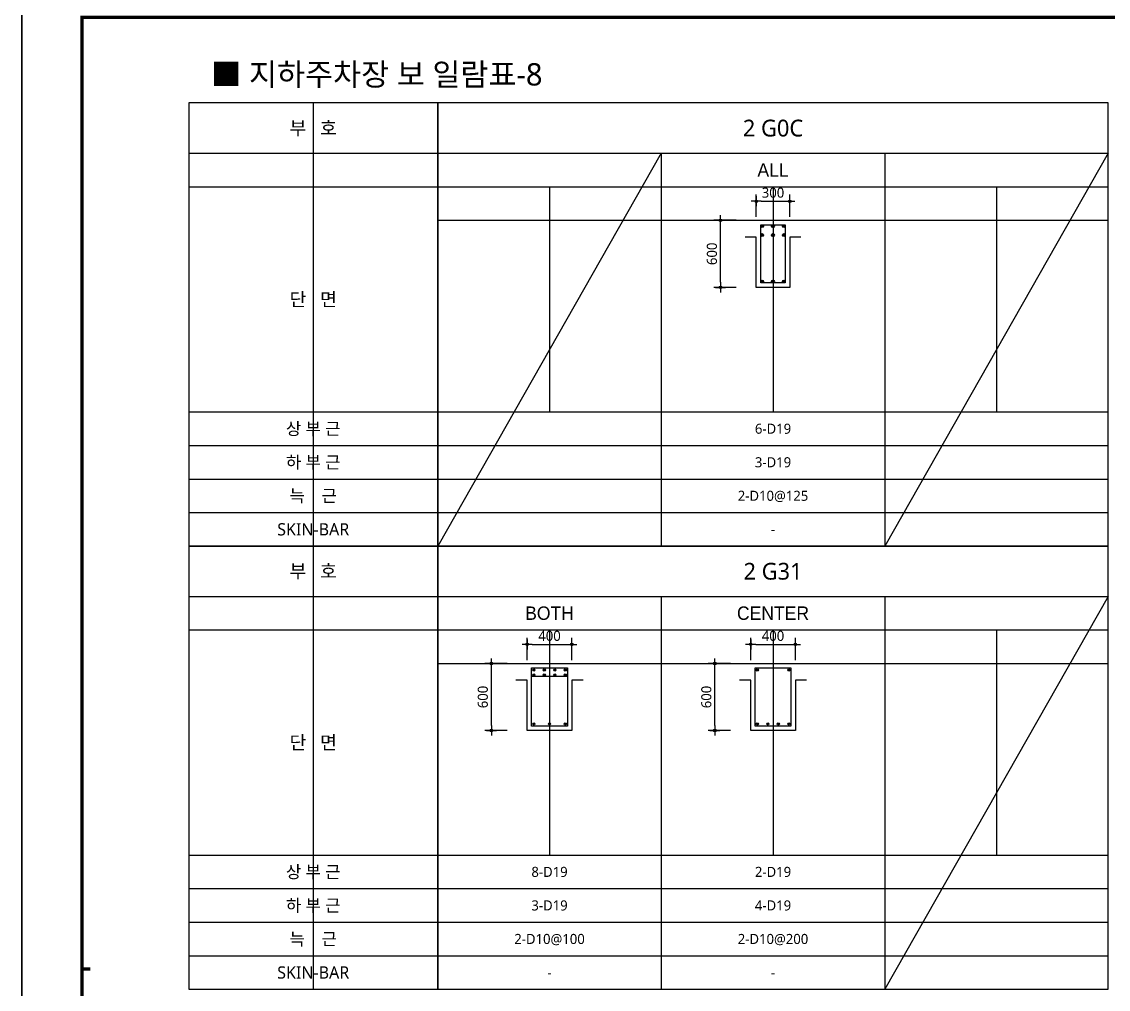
# Model space of a CAD drawing. Header units: millimetres. Extents: x 0 to 252030, y -124740 to 196020.
# Drawn here: x 75630 to 85353, y 133430 to 142086 of the extents above; entities that cross this region are included whole.
import ezdxf
from ezdxf.enums import TextEntityAlignment as Align

# ---------------------------------------------------------------- set-up
doc = ezdxf.new("R2010")
doc.units = ezdxf.units.MM
doc.header["$LTSCALE"] = 30
doc.layers.get('DEFPOINTS').update_dxf_attribs({"color": 142})
for name, color, linetype in [('0-SEC1', 3, 'Continuous'), ('CON', 2, 'Continuous'), ('DIM', 7, 'Continuous'), ('ETC', 7, 'Continuous'), ('S-철근', 3, 'Continuous'), ('SHEET', 7, 'Continuous'), ('TEXT', 6, 'Continuous'), ('TXT', 3, 'Continuous'), ('XR-FORM_(도룡동)$0$Sheet', 7, 'Continuous')]:
    doc.layers.add(name, color=color, linetype=linetype)
doc.styles.get("Standard").update_dxf_attribs({"font": 'malgun.ttf'})
doc.styles.add('돋움', font='Dotum.ttf')
doc.styles.add('맑은 고딕', font='malgun.ttf')
doc.dimstyles.new('30NDIM', dxfattribs={"dimscale": 50, "dimtxt": 3, "dimasz": 1.5, "dimexe": 2, "dimexo": 6, "dimgap": 1, "dimtad": 1, "dimdec": 0, "dimrnd": 0.25, "dimzin": 0, "dimdsep": 46, "dimtxsty": 'Standard', "dimblk": 'Z_DOT', "dimcen": 5, "dimclrd": 256, "dimclre": 256, "dimclrt": 3, "dimadec": 0, "dimazin": 0, "dimtm": 1e-09, "dimtfac": 1, "dimtdec": 0, "dimtix": 1, "dimtmove": 2, "dimatfit": 1, "dimldrblk": 'Z_DOT', "dimfxl": 1, "dimtolj": 1, "dimtzin": 0, "dimarcsym": 0})

# ---------------------------------------------------------------- blocks, each defined once
blk = doc.blocks.new('XR-FORM_(도룡동)$0$S')
at = {"layer": 'XR-FORM_(도룡동)$0$Sheet', "const_width": 100}
blk.add_lwpolyline([(1850, 57950), (82250, 57950), (82250, 1200), (1850, 1200)], close=True, dxfattribs=at)
at = {"layer": 'XR-FORM_(도룡동)$0$Sheet', "linetype": 'Continuous', "const_width": 100}
blk.add_lwpolyline([(2100, 29575), (1850, 29575)], dxfattribs=at)
blk = doc.blocks.new('XR-FORM_(도룡동)', base_point=(101.33, -56114.51))
at = {"layer": 'DEFPOINTS'}
blk.add_lwpolyline([(0, 0), (420, 0), (420, 297), (0, 297)], close=True, dxfattribs=at)
at = {"xscale": 0.005, "yscale": 0.005, "zscale": 0.005}
blk.add_blockref('XR-FORM_(도룡동)$0$S', (-0.25, 0), dxfattribs=at)
blk = doc.blocks.new('*U160')
at = {"layer": 'DEFPOINTS'}
for p, q in [((-1114.5, 5286), (-1114.5, 1321.5)), ((-2229, 4536), (0, 4536))]:
    blk.add_line(p, q, dxfattribs=at)
at = {"layer": 'SHEET'}
blk.add_line((-2229, 4836), (0, 4836), dxfattribs=at)
at = {"layer": 'SHEET', "color": 6}
for p, q in [((-2229, 2521.5), (0, 2521.5)), ((-2229, 2221.5), (0, 2221.5)), ((-2229, 1921.5), (0, 1921.5)), ((-2229, 1621.5), (0, 1621.5))]:
    blk.add_line(p, q, dxfattribs=at)
at = {"layer": 'SHEET'}
blk.add_lwpolyline([(0, 5286), (-2229, 5286), (-2229, 1321.5), (0, 1321.5)], close=True, dxfattribs=at)
at = {"layer": 'TXT', "style": '맑은 고딕'}
for s, height, p in [('부   호', 120, (-1114.5, 5061)), ('단   면', 120, (-1114.5, 3528.7)), ('상 부 근', 110, (-1114.5, 2371.5)), ('하 부 근', 110, (-1114.5, 2071.5)), ('늑    근', 110, (-1114.5, 1771.5)), ('SKIN-BAR', 110, (-1114.5, 1471.5))]:
    blk.add_text(s, height=height, dxfattribs=at).set_placement(p, align=Align.MIDDLE_CENTER)
blk = doc.blocks.new('4등분')
at = {"layer": 'DEFPOINTS'}
for p, q in [((1000, 3214.5), (1000, 1200)), ((3000, 3214.5), (3000, 1200)), ((5000, 3214.5), (5000, 1200)), ((0, 2914.5), (6000, 2914.5))]:
    blk.add_line(p, q, dxfattribs=at)
at = {"layer": 'SHEET'}
blk.add_line((0, 3514.5), (6000, 3514.5), dxfattribs=at)
at = {"layer": 'SHEET', "color": 6}
for p, q in [((2000, 3514.5), (2000, 0)), ((4000, 3514.5), (4000, 0)), ((0, 3214.5), (6000, 3214.5)), ((0, 1200), (6000, 1200)), ((0, 900), (6000, 900)), ((0, 600), (6000, 600)), ((0, 300), (6000, 300))]:
    blk.add_line(p, q, dxfattribs=at)
at = {"layer": 'SHEET'}
blk.add_lwpolyline([(6000, 3964.5), (0, 3964.5), (0, 0), (6000, 0)], close=True, dxfattribs=at)
blk = doc.blocks.new('Z_DOT')
at = {"layer": 'DIM', "color": 0}
for p, q in [((-1, 0), (1, 0)), ((0, -1), (0, 1))]:
    blk.add_line(p, q, dxfattribs=at)
for radius in [0.25, 0.125]:
    blk.add_circle((0, 0), radius, dxfattribs=at)
blk = doc.blocks.new('*D360')
at = {"layer": 'DEFPOINTS', "color": 0, "transparency": 16777216}
for p in [(80553, 136515.2), (80153, 136195), (80553, 136195)]:
    blk.add_point(p, dxfattribs=at)
at = {"layer": 'DIM', "lineweight": -2, "transparency": 16777216}
for p, q in [((80153, 136375), (80153, 136575.2)), ((80198, 136515.2), (80508, 136515.2)), ((80553, 136375), (80553, 136575.2))]:
    blk.add_line(p, q, dxfattribs=at)
at = {"layer": 'DIM', "lineweight": -2, "transparency": 16777216, "xscale": 45, "yscale": 45, "zscale": 45, "rotation": 180}
blk.add_blockref('Z_DOT', (80153, 136515.2), dxfattribs=at)
at = {"layer": 'DIM', "lineweight": -2, "transparency": 16777216, "xscale": 45, "yscale": 45, "zscale": 45}
blk.add_blockref('Z_DOT', (80553, 136515.2), dxfattribs=at)
at = {"layer": 'DIM', "color": 3, "transparency": 16777216, "insert": (80353, 136591.6), "char_height": 90, "attachment_point": 5}
blk.add_mtext('\\A1;400', dxfattribs=at)
blk = doc.blocks.new('*D361')
at = {"layer": 'DEFPOINTS', "color": 0, "transparency": 16777216}
for p in [(79832.8, 136345), (80153, 136345), (80153, 135745)]:
    blk.add_point(p, dxfattribs=at)
at = {"layer": 'DIM', "lineweight": -2, "transparency": 16777216}
for p, q in [((79973, 136345), (79772.8, 136345)), ((79832.8, 135790), (79832.8, 136300)), ((79973, 135745), (79772.8, 135745))]:
    blk.add_line(p, q, dxfattribs=at)
at = {"layer": 'DIM', "lineweight": -2, "transparency": 16777216, "xscale": 45, "yscale": 45, "zscale": 45}
for p, rotation in [((79832.8, 136345), 90), ((79832.8, 135745), 270)]:
    blk.add_blockref('Z_DOT', p, dxfattribs=dict(at, rotation=rotation))
at = {"layer": 'DIM', "color": 3, "transparency": 16777216, "insert": (79756.4, 136045), "char_height": 90, "attachment_point": 5, "rotation": 90}
blk.add_mtext('\\A1;600', dxfattribs=at)
blk = doc.blocks.new('*D362')
at = {"layer": 'DEFPOINTS', "color": 0, "transparency": 16777216}
for p in [(82553, 136515.2), (82153, 136195), (82553, 136195)]:
    blk.add_point(p, dxfattribs=at)
at = {"layer": 'DIM', "lineweight": -2, "transparency": 16777216}
for p, q in [((82153, 136375), (82153, 136575.2)), ((82198, 136515.2), (82508, 136515.2)), ((82553, 136375), (82553, 136575.2))]:
    blk.add_line(p, q, dxfattribs=at)
at = {"layer": 'DIM', "lineweight": -2, "transparency": 16777216, "xscale": 45, "yscale": 45, "zscale": 45, "rotation": 180}
blk.add_blockref('Z_DOT', (82153, 136515.2), dxfattribs=at)
at = {"layer": 'DIM', "lineweight": -2, "transparency": 16777216, "xscale": 45, "yscale": 45, "zscale": 45}
blk.add_blockref('Z_DOT', (82553, 136515.2), dxfattribs=at)
at = {"layer": 'DIM', "color": 3, "transparency": 16777216, "insert": (82353, 136591.6), "char_height": 90, "attachment_point": 5}
blk.add_mtext('\\A1;400', dxfattribs=at)
blk = doc.blocks.new('*D363')
at = {"layer": 'DEFPOINTS', "color": 0, "transparency": 16777216}
for p in [(81832.8, 136345), (82153, 136345), (82153, 135745)]:
    blk.add_point(p, dxfattribs=at)
at = {"layer": 'DIM', "lineweight": -2, "transparency": 16777216}
for p, q in [((81973, 136345), (81772.8, 136345)), ((81832.8, 135790), (81832.8, 136300)), ((81973, 135745), (81772.8, 135745))]:
    blk.add_line(p, q, dxfattribs=at)
at = {"layer": 'DIM', "lineweight": -2, "transparency": 16777216, "xscale": 45, "yscale": 45, "zscale": 45}
for p, rotation in [((81832.8, 136345), 90), ((81832.8, 135745), 270)]:
    blk.add_blockref('Z_DOT', p, dxfattribs=dict(at, rotation=rotation))
at = {"layer": 'DIM', "color": 3, "transparency": 16777216, "insert": (81756.4, 136045), "char_height": 90, "attachment_point": 5, "rotation": 90}
blk.add_mtext('\\A1;600', dxfattribs=at)
blk = doc.blocks.new('*D1159')
at = {"layer": 'DEFPOINTS', "color": 0, "transparency": 16777216}
for p in [(82503, 140479.7), (82203, 140159.5), (82503, 140159.5)]:
    blk.add_point(p, dxfattribs=at)
at = {"layer": 'DIM', "lineweight": -2, "transparency": 16777216}
for p, q in [((82203, 140339.5), (82203, 140539.7)), ((82503, 140339.5), (82503, 140539.7)), ((82248, 140479.7), (82458, 140479.7))]:
    blk.add_line(p, q, dxfattribs=at)
at = {"layer": 'DIM', "lineweight": -2, "transparency": 16777216, "xscale": 45, "yscale": 45, "zscale": 45, "rotation": 180}
blk.add_blockref('Z_DOT', (82203, 140479.7), dxfattribs=at)
at = {"layer": 'DIM', "lineweight": -2, "transparency": 16777216, "xscale": 45, "yscale": 45, "zscale": 45}
blk.add_blockref('Z_DOT', (82503, 140479.7), dxfattribs=at)
at = {"layer": 'DIM', "color": 3, "transparency": 16777216, "insert": (82353, 140556.1), "char_height": 90, "attachment_point": 5}
blk.add_mtext('\\A1;300', dxfattribs=at)
blk = doc.blocks.new('*D1160')
at = {"layer": 'DEFPOINTS', "color": 0, "transparency": 16777216}
for p in [(81882.8, 140309.5), (82203, 140309.5), (82203, 139709.5)]:
    blk.add_point(p, dxfattribs=at)
at = {"layer": 'DIM', "lineweight": -2, "transparency": 16777216}
for p, q in [((82023, 140309.5), (81822.8, 140309.5)), ((81882.8, 139754.5), (81882.8, 140264.5)), ((82023, 139709.5), (81822.8, 139709.5))]:
    blk.add_line(p, q, dxfattribs=at)
at = {"layer": 'DIM', "lineweight": -2, "transparency": 16777216, "xscale": 45, "yscale": 45, "zscale": 45}
for p, rotation in [((81882.8, 140309.5), 90), ((81882.8, 139709.5), 270)]:
    blk.add_blockref('Z_DOT', p, dxfattribs=dict(at, rotation=rotation))
at = {"layer": 'DIM', "color": 3, "transparency": 16777216, "insert": (81806.4, 140009.5), "char_height": 90, "attachment_point": 5, "rotation": 90}
blk.add_mtext('\\A1;600', dxfattribs=at)

msp = doc.modelspace()

# ---------------------------------------------------------------- hatches: boundary and pattern name
at = {"layer": 'S-철근'}
h = msp.add_hatch(color=256, dxfattribs=at)
edge = h.paths.add_edge_path()
edge.add_arc((80212.08013, 136285.91992), 9.55, 0, 180)
edge.add_arc((80212.08013, 136285.91992), 9.55, 180, 360)
h = msp.add_hatch(color=256, dxfattribs=at)
edge = h.paths.add_edge_path()
edge.add_arc((80212.08013, 136241.81992), 9.55, 0, 180)
edge.add_arc((80212.08013, 136241.81992), 9.55, 180, 360)
h = msp.add_hatch(color=256, dxfattribs=at)
edge = h.paths.add_edge_path()
edge.add_arc((80306.0268, 136285.91992), 9.55, 0, 180)
edge.add_arc((80306.0268, 136285.91992), 9.55, 180, 360)
h = msp.add_hatch(color=256, dxfattribs=at)
edge = h.paths.add_edge_path()
edge.add_arc((80306.0268, 136241.81992), 9.55, 0, 180)
edge.add_arc((80306.0268, 136241.81992), 9.55, 180, 360)
h = msp.add_hatch(color=256, dxfattribs=at)
edge = h.paths.add_edge_path()
edge.add_arc((80399.97347, 136285.91992), 9.55, 0, 180)
edge.add_arc((80399.97347, 136285.91992), 9.55, 180, 360)
h = msp.add_hatch(color=256, dxfattribs=at)
edge = h.paths.add_edge_path()
edge.add_arc((80399.97347, 136241.81992), 9.55, 0, 180)
edge.add_arc((80399.97347, 136241.81992), 9.55, 180, 360)
h = msp.add_hatch(color=256, dxfattribs=at)
edge = h.paths.add_edge_path()
edge.add_arc((80493.92013, 136285.91992), 9.55, 0, 180)
edge.add_arc((80493.92013, 136285.91992), 9.55, 180, 360)
h = msp.add_hatch(color=256, dxfattribs=at)
edge = h.paths.add_edge_path()
edge.add_arc((80493.92013, 136241.81992), 9.55, 0, 180)
edge.add_arc((80493.92013, 136241.81992), 9.55, 180, 360)
h = msp.add_hatch(color=256, dxfattribs=at)
edge = h.paths.add_edge_path()
edge.add_arc((82212.08013, 136285.91992), 9.55, 0, 180)
edge.add_arc((82212.08013, 136285.91992), 9.55, 180, 360)
h = msp.add_hatch(color=256, dxfattribs=at)
edge = h.paths.add_edge_path()
edge.add_arc((82493.92013, 136285.91992), 9.55, 0, 180)
edge.add_arc((82493.92013, 136285.91992), 9.55, 180, 360)
h = msp.add_hatch(color=256, dxfattribs=at)
edge = h.paths.add_edge_path()
edge.add_arc((80212.08013, 135804.07992), 9.55, 0, 180)
edge.add_arc((80212.08013, 135804.07992), 9.55, 180, 360)
h = msp.add_hatch(color=256, dxfattribs=at)
edge = h.paths.add_edge_path()
edge.add_arc((80353.00013, 135804.07992), 9.55, 0, 180)
edge.add_arc((80353.00013, 135804.07992), 9.55, 180, 360)
h = msp.add_hatch(color=256, dxfattribs=at)
edge = h.paths.add_edge_path()
edge.add_arc((80493.92013, 135804.07992), 9.55, 0, 180)
edge.add_arc((80493.92013, 135804.07992), 9.55, 180, 360)
h = msp.add_hatch(color=256, dxfattribs=at)
edge = h.paths.add_edge_path()
edge.add_arc((82212.08013, 135804.07992), 9.55, 0, 180)
edge.add_arc((82212.08013, 135804.07992), 9.55, 180, 360)
h = msp.add_hatch(color=256, dxfattribs=at)
edge = h.paths.add_edge_path()
edge.add_arc((82306.0268, 135804.07992), 9.55, 0, 180)
edge.add_arc((82306.0268, 135804.07992), 9.55, 180, 360)
h = msp.add_hatch(color=256, dxfattribs=at)
edge = h.paths.add_edge_path()
edge.add_arc((82399.97347, 135804.07992), 9.55, 0, 180)
edge.add_arc((82399.97347, 135804.07992), 9.55, 180, 360)
h = msp.add_hatch(color=256, dxfattribs=at)
edge = h.paths.add_edge_path()
edge.add_arc((82493.92013, 135804.07992), 9.55, 0, 180)
edge.add_arc((82493.92013, 135804.07992), 9.55, 180, 360)

# ---------------------------------------------------------------- linework, layer by layer
at = {"layer": 'CON', "color": 8}
for p, q in [((82103.00013, 140309.49992), (82603.00013, 140309.49992)), ((80053.00013, 136344.99992), (80653.00013, 136344.99992)), ((82053.00013, 136344.99992), (82653.00013, 136344.99992))]:
    msp.add_line(p, q, dxfattribs=at)
for points in [[(82603.00013, 140159.49992), (82503.00013, 140159.49992), (82503.00013, 139709.49992), (82203.00013, 139709.49992), (82203.00013, 140159.49992), (82103.00013, 140159.49992)], [(80653.00013, 136194.99992), (80553.00013, 136194.99992), (80553.00013, 135744.99992), (80153.00013, 135744.99992), (80153.00013, 136194.99992), (80053.00013, 136194.99992)], [(82653.00013, 136194.99992), (82553.00013, 136194.99992), (82553.00013, 135744.99992), (82153.00013, 135744.99992), (82153.00013, 136194.99992), (82053.00013, 136194.99992)]]:
    msp.add_lwpolyline(points, dxfattribs=at)
at = {"layer": 'ETC', "color": 8}
msp.add_line((80193.00013, 136232.26992), (80513.00013, 136232.26992), dxfattribs=at)
at = {"layer": 'S-철근', "const_width": 12.5}
for points in [[(82248.75013, 140257.49992, 1), (82261.25013, 140257.49992, 1)], [(82346.25013, 140257.49992, 1), (82358.75013, 140257.49992, 1)], [(82443.75013, 140257.49992, 1), (82456.25013, 140257.49992, 1)], [(82248.75013, 140177.49992, 1), (82261.25013, 140177.49992, 1)], [(82346.25013, 140177.49992, 1), (82358.75013, 140177.49992, 1)], [(82443.75013, 140177.49992, 1), (82456.25013, 140177.49992, 1)], [(82248.75013, 139761.49992, 1), (82261.25013, 139761.49992, 1)], [(82346.25013, 139761.49992, -1), (82358.75013, 139761.49992, -1)], [(82443.75013, 139761.49992, 1), (82456.25013, 139761.49992, 1)]]:
    msp.add_lwpolyline(points, format="xyb", close=True, dxfattribs=at)
at = {"layer": 'S-철근'}
for points in [[(82243.00013, 139749.49992), (82243.00013, 140269.49992), (82463.00013, 140269.49992), (82463.00013, 139749.49992), (82243.00013, 139749.49992)], [(80193.00013, 135784.99992), (80193.00013, 136304.99992), (80513.00013, 136304.99992), (80513.00013, 135784.99992), (80193.00013, 135784.99992)], [(82193.00013, 135784.99992), (82193.00013, 136304.99992), (82513.00013, 136304.99992), (82513.00013, 135784.99992), (82193.00013, 135784.99992)]]:
    msp.add_lwpolyline(points, dxfattribs=at)
for centre, radius in [((82255.00013, 140257.49992), 12.5), ((82352.50013, 140257.49992), 12.5), ((82450.00013, 140257.49992), 12.5), ((82255.00013, 140177.49992), 12.5), ((82352.50013, 140177.49992), 12.5), ((82450.00013, 140177.49992), 12.5), ((82255.00013, 139761.49992), 12.5), ((82352.50013, 139761.49992), 12.5), ((82450.00013, 139761.49992), 12.5), ((80212.08013, 136285.91992), 9.55), ((80212.08013, 136241.81992), 9.55), ((80306.0268, 136285.91992), 9.55), ((80306.0268, 136241.81992), 9.55), ((80399.97347, 136285.91992), 9.55), ((80399.97347, 136241.81992), 9.55), ((80493.92013, 136285.91992), 9.55), ((80493.92013, 136241.81992), 9.55), ((82212.08013, 136285.91992), 9.55), ((82493.92013, 136285.91992), 9.55), ((80212.08013, 135804.07992), 9.55), ((80353.00013, 135804.07992), 9.55), ((80493.92013, 135804.07992), 9.55), ((82212.08013, 135804.07992), 9.55), ((82306.0268, 135804.07992), 9.55), ((82399.97347, 135804.07992), 9.55), ((82493.92013, 135804.07992), 9.55)]:
    msp.add_circle(centre, radius, dxfattribs=at)
at = {"layer": 'SHEET'}
for p, q in [((81353.00013, 140909.49992), (79353.00013, 137394.99992)), ((85353.00013, 140909.49992), (83353.00013, 137394.99992)), ((85353.00013, 136944.99992), (83353.00013, 133430.49992))]:
    msp.add_line(p, q, dxfattribs=at)

# ---------------------------------------------------------------- block references
for name, p in [('*U160', (79353.00013, 136073.49992)), ('4등분', (79353.00013, 137394.99992)), ('*U160', (79353.00013, 132108.99992)), ('4등분', (79353.00013, 133430.49992))]:
    msp.add_blockref(name, p)
at = {"layer": '0-SEC1', "xscale": 60, "yscale": 60, "zscale": 60}
for p in [(56510.02429, -3242130.57868), (81710.02429, -3242130.57868)]:
    msp.add_blockref('XR-FORM_(도룡동)', p, dxfattribs=at)

# ---------------------------------------------------------------- texts
at = {"layer": 'TEXT', "style": '맑은 고딕'}
msp.add_text('■ 지하주차장 보 일람표-8', height=200, dxfattribs=at).set_placement((77322.82534, 141614.96949), align=Align.MIDDLE_LEFT)
at = {"layer": 'TXT', "color": 2, "style": '맑은 고딕'}
for s, p in [('2 G0C', (82353.00013, 141134.49992)), ('2 G31', (82353.00013, 137169.99992))]:
    msp.add_text(s, height=150, dxfattribs=at).set_placement(p, align=Align.MIDDLE_CENTER)
at = {"layer": 'TXT'}
for s, height, style, p in [('ALL', 120, '돋움', (82353.00013, 140759.49992)), ('6-D19', 90, '맑은 고딕', (82353.00013, 138444.99992)), ('3-D19', 90, '맑은 고딕', (82353.00013, 138144.99992)), ('2-D10@125', 90, '맑은 고딕', (82353.00013, 137844.99992)), ('-', 90, '맑은 고딕', (82353.00013, 137544.99992)), ('BOTH', 120, '돋움', (80353.00013, 136794.99992)), ('CENTER', 120, '돋움', (82353.00013, 136794.99992)), ('8-D19', 90, '맑은 고딕', (80353.00013, 134480.49992)), ('2-D19', 90, '맑은 고딕', (82353.00013, 134480.49992)), ('3-D19', 90, '맑은 고딕', (80353.00013, 134180.49992)), ('4-D19', 90, '맑은 고딕', (82353.00013, 134180.49992)), ('2-D10@100', 90, '맑은 고딕', (80353.00013, 133880.49992)), ('2-D10@200', 90, '맑은 고딕', (82353.00013, 133880.49992)), ('-', 90, '맑은 고딕', (80353.00013, 133580.49992)), ('-', 90, '맑은 고딕', (82353.00013, 133580.49992))]:
    msp.add_text(s, height=height, dxfattribs=dict(at, style=style)).set_placement(p, align=Align.MIDDLE_CENTER)

# ---------------------------------------------------------------- dimensions: what is measured, and where the dimension line sits
at = {"layer": 'DIM'}
for base, p1, p2, picture, middle in [((82503.00013, 140479.65148), (82203.00013, 140159.49992), (82503.00013, 140159.49992), '*D1159', (82353.00013, 140556.14945)), ((80553.00013, 136515.15148), (80153.00013, 136194.99992), (80553.00013, 136194.99992), '*D360', (80353.00013, 136591.64945)), ((82553.00013, 136515.15148), (82153.00013, 136194.99992), (82553.00013, 136194.99992), '*D362', (82353.00013, 136591.64945))]:
    dim = msp.add_linear_dim(base=base, p1=p1, p2=p2, dimstyle='30NDIM', override={"dimscale": 30, "dimtxsty": 'Standard'}, dxfattribs=at)
    dim.commit()
    dim.dimension.update_dxf_attribs({"geometry": picture, "text_midpoint": middle})
for base, p1, p2, picture, middle in [((81882.84857, 140309.49992), (82203.00013, 139709.49992), (82203.00013, 140309.49992), '*D1160', (81806.3506, 140009.49992)), ((79832.84857, 136344.99992), (80153.00013, 135744.99992), (80153.00013, 136344.99992), '*D361', (79756.3506, 136044.99992)), ((81832.84857, 136344.99992), (82153.00013, 135744.99992), (82153.00013, 136344.99992), '*D363', (81756.3506, 136044.99992))]:
    dim = msp.add_linear_dim(base=base, p1=p1, p2=p2, angle=90, dimstyle='30NDIM', override={"dimscale": 30, "dimtxsty": 'Standard'}, dxfattribs=at)
    dim.commit()
    dim.dimension.update_dxf_attribs({"geometry": picture, "text_midpoint": middle})

doc.saveas('drawing.dxf')
